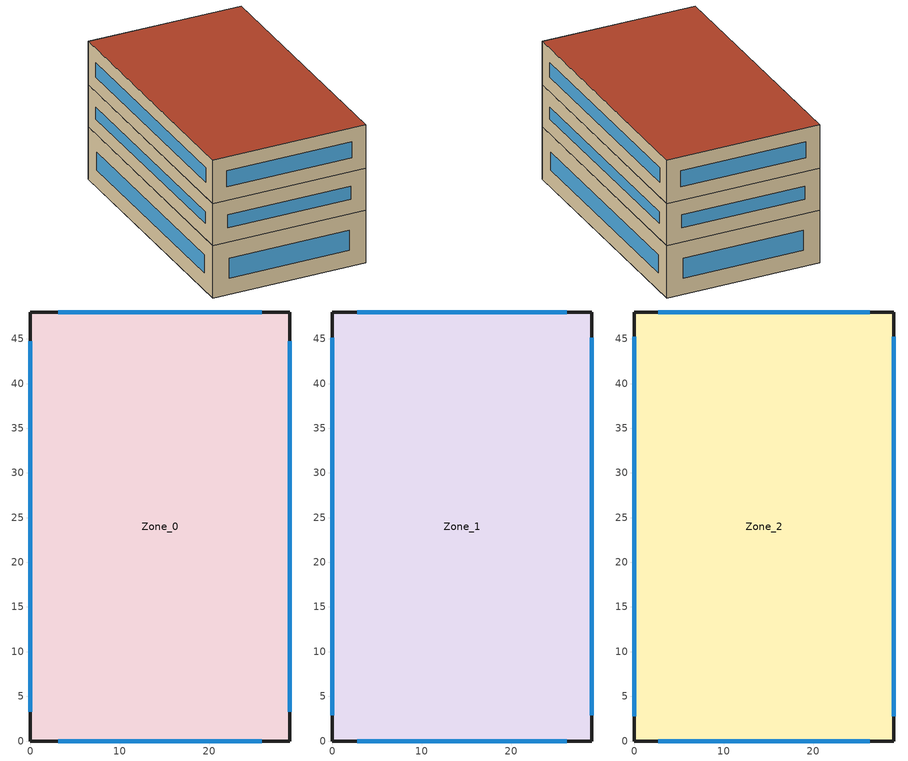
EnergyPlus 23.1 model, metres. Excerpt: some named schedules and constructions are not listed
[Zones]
Zone_0
 floor ground (Zone_0:f4UnderGroundSlabCF): 0,0 0,48 29,48 29,0 z-0.1
 wall outside (90.1-2019 Nonresidential CZ 0 Exterior Wall (Mass)): 0,0 29,0 29,48 0,48 0,0 z-0.1:10
 window (90.1-2019 Nonresidential CZ 0 Glazing (Operable)): 3.12,0 25.88,0 / 25.88,48 3.12,48 z3.02:6.88; 29,3.29 29,44.71 / 0,44.71 0,3.29 z3.19:6.71
Zone_1
 floor to Zone_0 (Interior Slab (Mass)_FLIPPED): 0,0 0,48 29,48 29,0 z10
 wall outside (90.1-2019 Nonresidential CZ 0 Exterior Wall (Mass)): 0,48 0,0 29,0 29,48 0,48 z10:18.1
 window (90.1-2019 Nonresidential CZ 0 Glazing (Operable)): 0,45.1 0,2.9 / 29,2.9 29,45.1 z12.9:15.2; 26.2,48 2.8,48 / 2.8,0 26.2,0 z12.8:15.3
Zone_2
 floor to Zone_1 (Interior Slab (Mass)_FLIPPED): 0,0 0,48 29,48 29,0 z18.1
 wall outside (90.1-2019 Nonresidential CZ 0 Exterior Wall (Mass)): 0,48 0,0 29,0 29,48 0,48 z18.1:26.5
 window (90.1-2019 Nonresidential CZ 0 Glazing (Operable)): 0,45.22 0,2.78 / 29,2.78 29,45.22 z20.88:23.72; 26.34,48 2.66,48 / 2.66,0 26.34,0 z20.76:23.84
 roof outside (300mmInsulation 200mmConcrete): 0,0 29,0 29,48 0,48 z26.5
[Construction]
Interior Slab (Mass): Acoustic Tile_0.005_Interior Slab (Mass), Concrete_0.102_Interior Slab (Mass), Carpet_0.02_Interior Slab (Mass)
[EnergyManagementSystem:Sensor] Output:Variable Index Key=Environment
Name | Output:Variable
OutdoorTemp | Site Outdoor Air Drybulb Temperature
OutdoorRelHumid | Site Outdoor Air Relative Humidity
[ZoneHVAC:IdealLoadsAirSystem] Maximum Heating Supply Air Temperature {C}=35; Minimum Cooling Supply Air Temperature {C}=12; Maximum Heating Supply Air Humidity Ratio {kgWater/kgDryAir}=0.01; Minimum Cooling Supply Air Humidity Ratio {kgWater/kgDryAir}=0.008; Heating Limit=LimitFlowRateAndCapacity; MaximumHeatingAirFlowRate [m3/s]=Autosize; MaximumSensibleHeatingCapacity [W]=Autosize; Cooling Limit=LimitFlowRateAndCapacity; MaximumCoolingAirFlowRate [m3/s]=Autosize; MaximumTotalCoolingCapacity [W]=Autosize; Dehumidification Control Type=Humidistat; Humidification Control Type=Humidistat; Demand Controlled Ventilation Type=OccupancySchedule; Outdoor Air Economizer Type=NoEconomizer; Heat Recovery Type=None; SensibleHeatRecoveryEffectiveness=0.7; LatentHeatRecoveryEffectiveness=0.65
Name | HeatingAvailabilitySchedule | CoolingAvailabilitySchedule | Design Specification Outdoor Air Object
Zone_0 Ideal Loads Air | HeatAvail_Zone_0 | CoolAvail_Zone_0 | Zone_0MinFreshAir
Zone_1 Ideal Loads Air | HeatAvail_Zone_1 | CoolAvail_Zone_1 | Zone_1MinFreshAir
Zone_2 Ideal Loads Air | HeatAvail_Zone_2 | CoolAvail_Zone_2 | Zone_2MinFreshAir
[Schedule:Constant]
AllOn: Value=1
Zone_0Heating_SP_Sch; Zone_1Heating_SP_Sch; Zone_2Heating_SP_Sch: HeatingSetpoint=20
Zone_0Cooling_SP_Sch; Zone_1Cooling_SP_Sch; Zone_2Cooling_SP_Sch: CoolingSetpoint=26
[Schedule:Day:Hourly]
dd225240-7201-41ae-aede-a254e236224e: Fraction, 0, 0, 0, 0, 0, 0, 0, 0.2, 0.6, 1, 1, 0.2, 0.2, 1, 1, 0.6, 0.2, 0, 0, 0, 0, 0, 0, 0
7262cffa-4cd4-4b01-9293-8a368bad4dff: Fraction, 0, 0, 0, 0, 0, 0, 0, 1, 1, 1, 1, 1, 1, 1, 1, 1, 1, 0, 0, 0, 0, 0, 0, 0
957cdbb6-05c2-4a6f-a631-1409b1cb0877: Fraction, 0.1, 0.1, 0.1, 0.1, 0.1, 0.1, 0.1, 0.2, 0.6, 1, 1, 0.2, 0.2, 1, 1, 0.6, 0.4, 0.1, 0.1, 0.1, 0.1, 0.1, 0.1, 0.1
55daa34a-6f4c-4760-8c83-b88b3b4fb475: Fraction, 1, 1, 1, 1, 1, 1, 1, 1, 0, 0, 0, 0, 0, 1, 0, 0, 0, 0, 0, 0, 0, 0, 0, 0
18a78b56-a3fd-4649-babc-6423cdb9454d: Fraction, 1, 1, 1, 1, 1, 1, 1, 1, 0, 0, 0, 0, 0, 0, 0, 0, 0, 0, 0, 0, 0, 0, 0, 0
30803255-c6ce-47a2-b265-9c10203016f4: Fraction, 1, 1, 1, 1, 1, 1, 1, 1, 0, 0, 0, 1, 1, 1, 1, 1, 0, 0, 0, 0, 0, 0, 0, 1
19fa2af5-70db-43a1-88a1-de8da21d358c: Fraction, 1, 1, 1, 1, 1, 1, 1, 1, 0, 0, 0, 0, 0, 0, 0, 0, 0, 0, 0, 0, 0, 0, 0, 1
4201d02a-f4ed-44ac-b7dc-a2393631891e: Fraction, 1, 1, 1, 1, 1, 1, 1, 1, 0, 0, 0, 0, 1, 1, 1, 0, 0, 0, 0, 0, 0, 0, 0, 0
bd295aee-5278-4ea0-b2ff-0247f744617a: Fraction, 1, 1, 1, 1, 1, 1, 1, 1, 0, 0, 0, 0, 0, 0, 0, 0, 0, 0, 0, 0, 0, 0, 1, 1
381a85d2-ddc6-447a-878e-9947de5ba069: Fraction, 1, 1, 1, 1, 1, 1, 1, 0, 0, 0, 0, 0, 1, 1, 1, 1, 0, 0, 0, 0, 0, 0, 0, 1
8db32401-f2e4-4430-b6dd-3c5c02062129: Fraction, 1, 1, 1, 1, 1, 1, 1, 1, 0, 0, 0, 0, 1, 1, 1, 1, 1, 0, 0, 0, 0, 0, 0, 0
04679c30-3923-4d77-99ed-e20aba724bf0: Fraction, 1, 1, 1, 1, 1, 1, 1, 1, 0, 0, 0, 0, 1, 1, 1, 1, 1, 0, 0, 0, 0, 0, 0, 1
c2a60e4b-8a74-4133-b29f-0f57d01c8f9c: Fraction, 1, 1, 1, 1, 1, 0, 0, 0, 0, 0, 1, 1, 1, 1, 0, 0, 0, 0, 0, 0, 0, 0, 1, 1
93d3344b-e673-4589-a1ae-e875657b2758: Fraction, 1, 1, 1, 1, 1, 0, 0, 0, 0, 0, 0, 0, 0, 0, 0, 1, 1, 1, 1, 1, 1, 1, 1, 1
193c9a3f-c6d8-4531-ad4e-31cc1a7eb450: Fraction, 1, 1, 1, 1, 1, 1, 1, 0, 0, 0, 0, 0, 0, 0, 0, 0, 0, 0, 0, 0, 0, 0, 1, 1
024f8149-7374-4413-bdc4-a3ff3625b441: Fraction, 1, 1, 1, 1, 1, 1, 1, 0, 0, 0, 0, 0, 0, 0, 0, 0, 0, 0, 0, 0, 0, 0, 0, 1
199d15f6-9ae9-41fc-bd3c-99ca6b84e455: Fraction, 1, 1, 1, 1, 1, 1, 1, 1, 1, 1, 1, 0, 0, 0, 0, 0, 0, 0, 0, 0, 1, 1, 1, 1
c82c99ec-d464-46a3-b95c-cfba579e56cb: Fraction, 1, 1, 1, 1, 1, 1, 0, 0, 0, 0, 0, 0, 0, 0, 0, 0, 0, 0, 0, 0, 0, 1, 1, 1
9835dfc0-c869-4274-8517-780b773ebfe2: Fraction, 1, 1, 1, 1, 0, 0, 0, 0, 0, 0, 0, 0, 0, 0, 0, 0, 0, 0, 0, 0, 0, 1, 1, 1
b31175e5-c8ef-47f6-9500-f1c4f524eccf: Fraction, 1, 1, 1, 1, 1, 1, 1, 1, 1, 1, 1, 1, 1, 1, 0, 0, 0, 0, 0, 0, 1, 1, 1, 1
014dbd1e-d508-4923-b370-334218c1097d: Fraction, 1, 1, 1, 1, 1, 1, 0, 0, 0, 0, 0, 0, 0, 0, 0, 0, 0, 0, 0, 0, 0, 0, 1, 1
46362f7b-d1fa-4bb4-a0ef-3065daeedee8: Fraction, 0, 1, 1, 1, 1, 1, 1, 1, 0, 0, 0, 0, 0, 1, 0, 0, 0, 0, 1, 1, 1, 1, 1, 1
a3c54be0-8195-4b6e-b1a2-b27a2c3e1d0e: Fraction, 1, 1, 1, 1, 1, 1, 0, 0, 0, 0, 0, 0, 1, 1, 0, 0, 1, 1, 1, 1, 1, 1, 1, 1
8d686adc-1727-49cb-8f48-0ebdcb160cce: Fraction, 1, 1, 1, 1, 1, 1, 1, 1, 0, 0, 0, 0, 0, 0, 0, 0, 0, 0, 0, 0, 0, 1, 1, 1
68d525ab-92b7-40f9-8cf6-13a3006baf69: Fraction, 1, 1, 1, 0, 0, 0, 0, 0, 0, 0, 0, 0, 0, 0, 0, 0, 0, 0, 0, 0, 0, 0, 0, 0
8b3ceb36-adf9-4163-8a28-d6c1c7697f6c: Fraction, 1, 1, 1, 1, 1, 1, 1, 1, 0, 0, 0, 0, 1, 1, 1, 1, 0, 0, 0, 0, 0, 0, 0, 0
a645d484-171b-4c43-8b5d-89218a88758d: Fraction, 0, 0, 0, 0, 0, 0, 0, 0, 1, 1, 1, 1, 1, 1, 1, 1, 0, 0, 0, 0, 0, 0, 0, 0
cc44e47f-27f2-4f6a-b74a-35dd01c94a91: Fraction, 0, 0, 0, 1, 1, 1, 1, 1, 0, 0, 0, 0, 0, 0, 0, 0, 0, 0, 0, 0, 0, 0, 0, 0
8ff258d4-e383-4492-8130-8fd0a600ba35: Fraction, 0, 0, 0, 1, 1, 1, 1, 1, 0, 0, 0, 0, 0, 1, 1, 1, 0, 0, 0, 0, 0, 0, 0, 0
1a82fd83-b3a9-43b3-adc4-8add468dacd8: Fraction, 0, 1, 1, 1, 1, 1, 1, 1, 0, 0, 0, 0, 0, 1, 1, 0, 0, 0, 0, 0, 0, 0, 0, 0
d3d6c1d1-c690-423d-8564-fec29f2b0ab5: Fraction, 0, 0, 0, 0, 1, 1, 1, 1, 0, 0, 0, 0, 0, 0, 0, 0, 0, 0, 0, 0, 0, 0, 0, 0
1f33a028-5e0b-4dcb-8f0a-ecc47d2a6699: Fraction, 1, 1, 1, 1, 1, 1, 1, 1, 1, 0, 1, 1, 1, 1, 1, 1, 1, 0, 0, 1, 1, 1, 1, 1
ba31db08-55e0-4bfe-a445-8024a469ec5e: Fraction, 1, 1, 1, 1, 1, 1, 1, 1, 0, 0, 0, 1, 1, 1, 1, 1, 0, 1, 1, 1, 1, 1, 1, 1
b7fb3a47-4de3-4f17-938b-d631feb98b34: Fraction, 0, 1, 1, 1, 1, 1, 1, 1, 0, 0, 0, 0, 1, 1, 1, 0, 0, 0, 0, 0, 0, 0, 0, 0
acb9b0cf-8262-4035-b598-88f6aa32946e: Fraction, 0, 0, 0, 0, 0, 0, 0, 0, 0, 0, 0, 0, 1, 0, 0, 0, 0, 0, 0, 0, 0, 0, 0, 0
560c2e6e-d885-4a25-aded-c0a642d901d0: Fraction, 0, 1, 1, 1, 1, 1, 1, 1, 0, 0, 0, 0, 0, 0, 0, 0, 0, 0, 0, 0, 0, 0, 0, 0
45bfab8d-3e96-447c-a9b7-a351c0c3774f: Fraction, 0, 1, 0, 0, 1, 0, 0, 0, 0, 0, 0, 1, 1, 1, 1, 1, 1, 0, 0, 0, 0, 0, 0, 0
7b424bd2-76f0-4753-9baf-268807ee70c9: Fraction, 0, 0, 0, 0, 0, 0, 0, 0, 0, 0, 0, 0, 1, 0, 1, 0, 0, 0, 0, 0, 0, 0, 0, 0
6b88f6b6-c6d5-4144-a34d-57f247b56e2a: Fraction, 0, 0, 0, 0, 0, 0, 0, 0, 0, 0, 0, 1, 0, 0, 1, 1, 0, 0, 0, 0, 0, 0, 0, 1
3bbe53d0-1663-4d51-a208-e9ffc6e31c56: Fraction, 0, 0, 0, 1, 1, 1, 1, 1, 0, 0, 0, 1, 1, 1, 1, 0, 0, 0, 0, 0, 0, 1, 1, 0
fddc6eb1-5345-4ee5-9944-2aad649d3961: Fraction, 0, 1, 1, 1, 1, 1, 1, 1, 0, 0, 0, 1, 1, 1, 1, 1, 0, 0, 1, 0, 0, 1, 1, 1
3306e0de-a7e2-408d-bf55-edeb7ec12bd1: Fraction, 1, 1, 1, 1, 1, 1, 1, 1, 0, 0, 0, 1, 1, 1, 1, 0, 0, 0, 0, 1, 0, 0, 1, 1
860eea3b-6f11-4315-93b7-65501aab3da3: Fraction, 1, 1, 1, 1, 1, 1, 1, 1, 1, 1, 0, 0, 0, 0, 0, 0, 0, 0, 0, 1, 1, 1, 1, 1
39d5d451-0c6d-468e-94b9-afee4682ef38: Fraction, 1, 1, 1, 1, 1, 1, 1, 1, 0, 0, 0, 1, 1, 1, 1, 1, 1, 0, 1, 1, 1, 1, 1, 1
eff0b766-6bde-4ff7-b9c5-7d75c5162569: Fraction, 1, 1, 0, 0, 1, 1, 0, 0, 0, 0, 0, 1, 0, 0, 1, 1, 0, 0, 0, 0, 0, 0, 0, 0
02f69762-3874-4784-8334-a65b1b41b738: Fraction, 0, 1, 1, 0, 1, 1, 0, 0, 0, 0, 0, 1, 1, 1, 1, 1, 1, 0, 0, 0, 0, 0, 0, 0
15668893-01f3-4a5f-8be2-b003343a27b9: Fraction, 0, 0, 0, 0, 1, 1, 1, 1, 0, 0, 0, 1, 1, 1, 1, 1, 0, 0, 0, 0, 0, 0, 0, 0
2d3feb0a-80b9-4526-b115-8d0ff0b98382: Fraction, 1, 1, 1, 1, 1, 1, 1, 1, 0, 0, 0, 1, 1, 1, 1, 1, 0, 0, 0, 0, 0, 0, 0, 0
30c19abd-889f-4232-ac3a-643536808f28: Fraction, 0, 0, 1, 1, 1, 1, 1, 0, 0, 0, 0, 1, 1, 1, 1, 1, 1, 0, 0, 0, 0, 0, 0, 0
7d275f5d-76d8-4c0a-95ca-786fbc198c33: Fraction, 0, 0, 0, 0, 0, 0, 0, 0, 0, 0, 0, 0, 0, 1, 0, 0, 0, 0, 0, 0, 0, 0, 0, 0
0bd30a56-de66-4229-9ddc-1739375d5008: Fraction, 0, 0, 0, 0, 0, 0, 0, 0, 0, 0, 0, 1, 1, 1, 0, 0, 0, 0, 0, 0, 0, 0, 0, 0
178dfa19-518f-408e-804e-75ecb11fed2d: Fraction, 0, 0, 0, 0, 0, 0, 0, 0, 0, 0, 0, 0, 1, 1, 1, 1, 0, 0, 0, 0, 0, 0, 0, 0
988786af-17e9-46a2-8a7c-417a50797566: Fraction, 0, 0, 0, 1, 1, 1, 1, 1, 0, 0, 0, 1, 1, 1, 1, 1, 0, 0, 0, 0, 0, 0, 0, 0
c9f84dcb-e9ee-4335-9910-da8451e91d50: Fraction, 1, 1, 1, 0, 1, 1, 1, 1, 0, 0, 0, 1, 1, 1, 1, 1, 1, 0, 0, 0, 0, 0, 0, 1
6a62d2f0-f1eb-4aad-945a-1d93c9a2094d: Fraction, 1, 1, 1, 1, 1, 1, 1, 1, 0, 0, 0, 1, 1, 1, 1, 1, 1, 0, 0, 0, 0, 0, 0, 1
72050d75-3f3d-4075-ac9b-ddc192d10d29: Fraction, 1, 1, 1, 1, 0, 0, 0, 1, 0, 0, 1, 1, 1, 1, 1, 1, 1, 0, 0, 0, 0, 0, 0, 0
f47adbf6-ed0f-45d6-bde9-0d0d226cc6cc: Fraction, 1, 1, 1, 1, 0, 0, 0, 0, 0, 0, 0, 1, 1, 1, 1, 1, 1, 0, 0, 0, 0, 0, 0, 0
989520c3-cd54-41d8-9a87-c7746d744a1e: Fraction, 0, 0, 0, 0, 0, 0, 0, 0, 0, 0, 0, 1, 1, 1, 1, 1, 0, 0, 0, 0, 0, 1, 1, 1
333c939c-4fe2-46f5-85a9-b5ca26e74ca0: Fraction, 1, 1, 1, 1, 1, 1, 1, 1, 1, 1, 0, 0, 0, 0, 1, 1, 0, 0, 0, 1, 1, 0, 1, 0
5b063578-adde-45ef-957c-18f0da3a086c: Fraction, 0, 1, 1, 1, 1, 1, 1, 1, 1, 1, 1, 1, 0, 1, 0, 1, 1, 1, 1, 1, 1, 1, 1, 1
937983c1-06a3-4ce9-b6b0-88f8e4e6db98: Fraction, 1, 1, 1, 1, 1, 1, 1, 1, 0, 0, 0, 1, 0, 1, 1, 0, 0, 0, 0, 1, 0, 1, 1, 1
eebe9233-3435-487f-aeac-0e91590b64ad: Fraction, 1, 1, 1, 1, 1, 1, 1, 1, 0, 0, 0, 1, 1, 1, 1, 1, 1, 1, 0, 0, 0, 0, 0, 0
c415dba0-8da8-4fc9-b601-b3933679e6d0: Fraction, 1, 0, 1, 1, 1, 0, 1, 1, 0, 0, 0, 1, 1, 1, 1, 1, 1, 0, 0, 0, 0, 0, 0, 0
c614cde1-4a0c-408a-86d0-ac43bda39422: Fraction, 0, 0, 0, 0, 0, 1, 1, 0, 0, 0, 0, 0, 1, 1, 1, 1, 0, 0, 0, 0, 1, 1, 1, 0
314755d1-e0ef-4bb8-b52e-ba8f0786a55c: Fraction, 0, 1, 0, 1, 1, 1, 1, 1, 0, 0, 0, 1, 1, 1, 1, 1, 1, 0, 0, 0, 0, 0, 0, 0
d63ea29c-9f6d-475f-8ff1-51781fda968c: Fraction, 0, 1, 1, 1, 1, 1, 0, 1, 0, 0, 0, 1, 1, 1, 1, 1, 1, 1, 0, 0, 0, 0, 0, 0
cec08f0d-9e99-480b-b1b1-dc2fc2de8e9a: Fraction, 0, 0, 0, 1, 1, 1, 1, 1, 0, 0, 0, 1, 1, 1, 1, 1, 1, 1, 0, 0, 0, 0, 0, 0
749941e5-dc2b-4a79-b397-1a79da26e7ff: Fraction, 0, 0, 0, 0, 1, 1, 1, 1, 0, 0, 0, 1, 1, 1, 1, 1, 1, 1, 0, 0, 0, 0, 0, 0
b8b758d6-459f-4216-9c86-c652b43502b6: Fraction, 0, 0, 1, 1, 1, 1, 1, 1, 0, 0, 0, 1, 1, 1, 1, 1, 0, 1, 1, 1, 0, 1, 1, 1
2be0ec1d-271a-4717-aa27-4d2514cdfc29: Fraction, 0, 0, 0, 0, 1, 1, 1, 1, 0, 0, 1, 1, 1, 1, 1, 1, 1, 0, 0, 0, 0, 0, 0, 0
ed053388-740d-46a0-ab7e-81ba3a1ca65c: Fraction, 0, 0, 0, 0, 0, 1, 0, 0, 0, 1, 1, 1, 1, 1, 1, 1, 1, 1, 0, 0, 0, 0, 0, 0
75754d90-444a-4f77-89f3-189fc9f15f89: Fraction, 0, 0, 0, 1, 1, 1, 1, 0, 0, 0, 0, 1, 1, 1, 1, 1, 1, 1, 0, 0, 0, 0, 0, 0
5bd0d501-d7ce-4fc7-b590-1e7bf4c516fd: Fraction, 1, 1, 1, 0, 1, 0, 1, 1, 0, 0, 0, 0, 1, 1, 1, 1, 1, 0, 0, 0, 0, 0, 0, 0
3a081d81-ab08-4430-adf8-d0ed13270fcb: Fraction, 0, 0, 1, 1, 1, 1, 1, 1, 0, 1, 1, 1, 1, 1, 0, 1, 0, 0, 0, 1, 0, 0, 1, 1
19d48273-7743-4bda-b848-e39768e7ea45: Fraction, 1, 1, 1, 1, 1, 1, 0, 1, 0, 1, 1, 1, 1, 1, 1, 1, 1, 1, 0, 0, 0, 0, 0, 0
e9abb1a2-7abd-408b-a3ce-59feef8f6915: Fraction, 0, 1, 1, 1, 1, 1, 0, 1, 0, 0, 0, 1, 1, 1, 0, 0, 0, 0, 0, 0, 0, 0, 0, 1
662eaf95-310c-4805-bc15-1989e3cd37a5: Fraction, 1, 1, 1, 1, 1, 1, 1, 1, 0, 1, 1, 1, 1, 1, 1, 0, 1, 0, 0, 1, 1, 1, 1, 1
76a9d4b2-54ff-4e07-a0db-97365edcfd82: Fraction, 1, 1, 1, 1, 1, 1, 1, 0, 0, 0, 0, 0, 1, 1, 1, 1, 0, 0, 0, 0, 0, 0, 1, 0
2c206ee6-e797-4fd8-b74b-f925fde9355d: Fraction, 0, 0, 1, 1, 1, 1, 1, 1, 0, 1, 1, 1, 1, 1, 1, 1, 1, 1, 1, 0, 0, 0, 0, 0
224e3159-ca37-4de3-99af-d347a8cecbd7: Fraction, 1, 1, 1, 1, 1, 1, 1, 1, 0, 0, 1, 1, 1, 0, 0, 0, 0, 0, 0, 1, 0, 1, 1, 1
37992440-0c25-427f-83cd-ecb36fbbf570: Fraction, 1, 1, 1, 1, 1, 1, 1, 1, 0, 0, 0, 1, 1, 1, 1, 1, 0, 0, 0, 0, 0, 1, 1, 1
47f2bfc5-9cc7-432f-add0-e55a6a4db04a: Fraction, 1, 1, 1, 1, 1, 1, 1, 1, 0, 1, 1, 0, 1, 1, 1, 0, 0, 0, 0, 1, 1, 1, 1, 1
2118fc81-9c52-4448-9b65-6036701426b2: Fraction, 1, 1, 1, 1, 1, 1, 1, 1, 0, 0, 1, 1, 1, 1, 1, 1, 1, 1, 0, 0, 0, 0, 0, 0
67a12a28-c97a-41e6-aee6-768a2a91f87d: Fraction, 0, 1, 1, 0, 1, 1, 1, 1, 0, 1, 1, 1, 1, 1, 1, 1, 0, 1, 1, 1, 1, 1, 1, 1
98123517-19ae-4465-a038-2362b7bba904: Fraction, 1, 1, 0, 1, 1, 1, 1, 1, 0, 0, 1, 1, 1, 0, 0, 0, 1, 1, 0, 1, 1, 1, 1, 1
50531bf5-13f3-4e0a-a7ce-1f81ef38d401: Fraction, 1, 1, 1, 1, 1, 1, 1, 1, 0, 0, 1, 1, 1, 1, 1, 0, 1, 1, 1, 1, 1, 1, 1, 1
1ef74b5c-b32b-4654-98ee-8299a74be9f4: Fraction, 1, 1, 1, 1, 1, 1, 1, 1, 1, 0, 1, 1, 1, 1, 1, 0, 1, 0, 0, 1, 1, 1, 1, 1
2e4d4898-5fc2-4716-8f90-f67070cad4aa: Fraction, 1, 1, 1, 1, 1, 1, 1, 1, 1, 1, 1, 1, 1, 1, 0, 0, 0, 0, 0, 0, 0, 1, 1, 1
459cbf00-4856-4345-99e7-485a0a9bbebf: Fraction, 1, 1, 1, 1, 0, 0, 0, 0, 0, 0, 1, 1, 1, 1, 1, 1, 1, 0, 0, 0, 0, 0, 0, 0
c7b24a3c-6759-41b1-b306-e9ad48846eed: Fraction, 0, 1, 1, 1, 1, 1, 1, 1, 0, 0, 0, 1, 1, 1, 1, 1, 1, 1, 0, 0, 0, 0, 0, 0
d4a275fb-d40f-488b-afae-78c8f98bb9d9: Fraction, 0, 1, 0, 0, 1, 0, 1, 0, 0, 0, 1, 1, 1, 1, 1, 1, 1, 0, 0, 0, 0, 0, 0, 0
6afc2a23-f19a-4b1f-a97e-a86d323cde4c: Fraction, 0, 1, 1, 1, 1, 1, 1, 1, 0, 1, 1, 1, 1, 1, 1, 1, 1, 1, 0, 0, 0, 0, 0, 0
e9c784ef-f02e-4204-898e-048fa0a32c77: Fraction, 0, 0, 0, 0, 1, 0, 0, 0, 0, 1, 1, 1, 1, 1, 1, 1, 1, 1, 1, 0, 0, 0, 0, 0
95154762-e26c-4f9f-9db6-7821834386c5: Fraction, 0, 0, 0, 0, 1, 1, 0, 1, 0, 0, 1, 1, 0, 1, 1, 1, 1, 1, 1, 1, 1, 1, 1, 1
b87b470b-8086-4d41-a22a-ef1a82891386: Fraction, 1, 1, 1, 1, 1, 1, 1, 1, 0, 0, 0, 1, 1, 1, 1, 1, 1, 0, 0, 0, 0, 0, 0, 0
2372d1c8-f04b-4deb-be08-f4c1ce2e109e: Fraction, 0, 1, 1, 1, 1, 1, 1, 1, 0, 0, 1, 1, 1, 0, 0, 0, 0, 0, 0, 0, 0, 0, 0, 1
2688ca9e-3b94-4c48-8439-3c036c219582: Fraction, 1, 1, 1, 1, 1, 1, 1, 1, 0, 0, 1, 1, 1, 1, 1, 1, 1, 0, 1, 0, 0, 0, 0, 0
6f0d9f10-73b9-423f-a39f-b90505a934f9: Fraction, 0, 0, 0, 0, 1, 1, 0, 0, 0, 0, 1, 1, 0, 0, 0, 1, 1, 0, 0, 1, 1, 1, 1, 1
7d2b419c-aa89-4d12-9f4f-2e46a16d0a2b: Fraction, 1, 1, 1, 1, 1, 1, 1, 1, 0, 0, 0, 1, 1, 1, 1, 0, 0, 1, 1, 1, 1, 1, 1, 1
fb556bfe-09cd-4059-8f48-39456e460403: Fraction, 1, 1, 1, 1, 1, 1, 1, 1, 0, 0, 0, 1, 1, 1, 1, 0, 1, 1, 0, 0, 0, 0, 0, 0
7b0585ea-5d17-4346-933c-2ed2ec8c66f9: Fraction, 0, 0, 0, 0, 1, 0, 0, 0, 0, 1, 0, 1, 1, 1, 0, 1, 1, 1, 1, 1, 1, 1, 1, 1
3d75402e-264e-478f-a314-61aa4fae13da: Fraction, 1, 1, 1, 1, 1, 1, 1, 1, 1, 0, 0, 1, 1, 1, 1, 1, 0, 0, 0, 0, 0, 0, 0, 0
8524a124-8d0e-4282-b567-5cee18ef37a5: Fraction, 1, 1, 1, 1, 1, 1, 1, 1, 0, 1, 1, 1, 1, 1, 1, 0, 0, 0, 0, 0, 0, 0, 0, 0
d2d363d1-74af-4c29-9d64-16a84019bd5d: Fraction, 1, 1, 1, 0, 1, 1, 0, 1, 0, 0, 0, 1, 1, 1, 0, 0, 0, 0, 0, 0, 0, 0, 0, 0
0593ac5a-6384-464c-8dff-482f4b9bb0ce: Fraction, 0, 0, 0, 0, 0, 0, 0, 0, 1, 1, 1, 1, 1, 1, 1, 1, 1, 1, 1, 0, 0, 0, 0, 0
8a98ba06-633d-4d52-9778-0c0fcb2f75c4: Fraction, 0, 0, 0, 0, 1, 0, 1, 1, 1, 1, 1, 1, 1, 1, 1, 1, 1, 1, 0, 0, 0, 0, 0, 0
d854e975-1002-4dd6-a4c0-c7d9c55c03e7: Fraction, 0, 0, 0, 0, 0, 1, 1, 1, 1, 1, 1, 1, 1, 1, 1, 1, 1, 1, 1, 0, 0, 0, 0, 0
fd1f46f1-27c2-4b5e-a758-3a6b7ce35d6b: Fraction, 0, 0, 0, 0, 1, 0, 1, 0, 0, 1, 1, 1, 1, 1, 1, 1, 1, 1, 1, 0, 0, 0, 0, 0
f2b8e793-07f0-4516-ac71-9e94e315b79c: Fraction, 0, 0, 0, 0, 1, 1, 1, 1, 0, 1, 1, 1, 1, 1, 1, 1, 1, 1, 1, 0, 0, 0, 0, 0
1092373d-b7b2-47be-bd41-4bb1c3a529b8: Fraction, 0, 0, 0, 0, 0, 0, 0, 0, 1, 1, 1, 1, 1, 1, 0, 0, 0, 0, 0, 1, 0, 0, 0, 0
ad4a793a-5ea1-4a69-abfa-29e317371dc1: Fraction, 0, 1, 0, 0, 1, 0, 1, 1, 0, 1, 1, 1, 1, 0, 1, 0, 0, 0, 0, 0, 0, 0, 0, 1
5fa071a3-3b02-426f-a9d0-e58aca255490: Fraction, 1, 0, 1, 1, 1, 1, 1, 0, 0, 1, 1, 1, 0, 0, 1, 1, 1, 0, 0, 0, 0, 0, 0, 0
b6d27011-42bf-4a13-ab1e-fc4583af2da1: Fraction, 1, 1, 0, 1, 1, 1, 1, 1, 0, 1, 1, 1, 1, 1, 1, 0, 0, 0, 0, 0, 0, 0, 0, 0
44f78ae2-27fa-40b2-8f27-61caa5757d4a: Fraction, 0, 1, 1, 1, 1, 1, 1, 1, 0, 1, 1, 1, 0, 1, 1, 1, 0, 1, 0, 1, 1, 0, 1, 0
51786a30-62eb-4364-bae5-2649a94e001b: Fraction, 1, 1, 1, 1, 1, 1, 1, 1, 0, 0, 0, 0, 1, 0, 0, 0, 0, 0, 0, 0, 0, 0, 1, 0
f92a29bd-ef17-456c-ba91-766eee4d2b2e: Fraction, 1, 1, 0, 1, 1, 1, 1, 1, 0, 1, 1, 1, 1, 1, 1, 1, 1, 1, 0, 0, 0, 0, 0, 0
27179f3e-af04-4f63-988f-ad983ec30db3: Fraction, 0, 0, 0, 0, 0, 0, 0, 0, 0, 1, 1, 0, 0, 1, 1, 0, 0, 0, 0, 0, 0, 1, 1, 1
fda3841d-aab0-485e-9ef2-bc64c087b94d: Fraction, 1, 1, 1, 1, 1, 1, 0, 0, 0, 0, 1, 1, 1, 1, 1, 1, 1, 1, 0, 0, 0, 0, 0, 0
fbf3c274-f25e-4f23-9799-f90ea000f5b5: Fraction, 0, 0, 0, 0, 0, 0, 0, 0, 0, 0, 1, 1, 1, 1, 1, 1, 1, 1, 0, 0, 0, 0, 0, 0
1e845c89-1792-48dd-9907-b20d83d58efe: Fraction, 0, 0, 0, 1, 1, 1, 0, 0, 0, 0, 0, 0, 1, 1, 0, 0, 1, 1, 0, 0, 0, 1, 1, 1
0c0f4821-d00b-415c-8888-a3ff1eaeb296: Fraction, 1, 1, 1, 1, 1, 1, 1, 1, 0, 1, 1, 1, 0, 0, 0, 0, 0, 0, 0, 0, 0, 0, 0, 1
a6f5593d-3355-443b-a58d-f6c25e1b20aa: Fraction, 1, 1, 1, 1, 1, 1, 1, 1, 1, 0, 0, 0, 1, 1, 1, 1, 0, 0, 0, 0, 0, 0, 1, 1
f8436d23-d8f6-43b9-9f35-4807d0db5db6: Fraction, 1, 1, 1, 1, 1, 1, 1, 1, 0, 0, 1, 1, 1, 1, 1, 1, 1, 0, 0, 0, 0, 0, 0, 0
00e20959-b5c5-41a8-953c-32a360eae610: Fraction, 1, 1, 1, 1, 1, 1, 1, 1, 0, 0, 1, 1, 1, 1, 0, 0, 1, 1, 1, 1, 1, 1, 1, 1
f165a07e-6b78-4bfa-b99e-44ade2b1450d: Fraction, 1, 1, 1, 1, 1, 1, 1, 1, 0, 0, 1, 1, 1, 1, 0, 0, 0, 1, 1, 1, 1, 1, 1, 1
9f3735ec-b179-4ad3-abfb-7cf6fe438300: Fraction, 0, 0, 0, 0, 1, 1, 1, 1, 0, 0, 0, 0, 0, 0, 0, 0, 0, 0, 0, 0, 0, 0, 1, 1
da9f5669-0fc6-4d01-a3a1-39e4399bd9e9: Fraction, 1, 1, 1, 1, 1, 1, 1, 1, 1, 1, 1, 1, 1, 1, 1, 1, 1, 1, 1, 0, 0, 0, 0, 0
99e8a1da-ec16-4a3f-b46d-c0173d5ff165: Fraction, 0, 0, 0, 0, 0, 0, 0, 0, 0, 0, 1, 1, 1, 1, 1, 0, 0, 0, 0, 0, 0, 1, 1, 1
522c0148-a3e2-49ea-a897-0b38192fbd47: Fraction, 1, 1, 1, 1, 1, 1, 1, 1, 1, 0, 0, 0, 1, 1, 1, 1, 1, 0, 0, 0, 0, 0, 0, 0
137e6c82-5536-4525-b2b6-1315cf0c3365: Fraction, 0, 1, 0, 0, 0, 1, 1, 1, 0, 0, 1, 1, 1, 0, 0, 0, 0, 0, 0, 0, 0, 0, 0, 0
ce94eced-a4ac-4b27-ba9d-e9720e8e60f4: Fraction, 1, 1, 1, 1, 1, 1, 1, 1, 1, 0, 0, 0, 0, 0, 0, 0, 1, 1, 0, 0, 0, 0, 0, 0
51ac402c-f40d-4c1f-a5a2-6545e2a0b173: Fraction, 0, 0, 0, 1, 1, 0, 0, 0, 0, 1, 1, 1, 0, 0, 0, 0, 0, 0, 0, 0, 0, 0, 0, 0
0e7f3590-6394-4d2a-833a-5142654e600c: Fraction, 0, 0, 0, 0, 0, 0, 0, 0, 0, 1, 1, 1, 0, 0, 0, 0, 0, 0, 0, 0, 1, 1, 1, 1
3c90794c-6d47-46af-8c5b-32affdacef50: Fraction, 1, 1, 1, 1, 1, 1, 1, 1, 0, 0, 1, 1, 1, 1, 1, 1, 1, 1, 1, 0, 0, 0, 0, 0
f8ceac06-a5b5-469a-89bd-56a073a61d68: Fraction, 0, 1, 1, 1, 1, 1, 0, 0, 0, 1, 1, 1, 1, 1, 1, 1, 1, 0, 0, 0, 0, 0, 0, 0
ffe64131-7c4e-4553-9309-b91239116a38: Fraction, 0, 1, 1, 1, 1, 1, 1, 1, 1, 0, 0, 1, 1, 1, 1, 1, 0, 0, 0, 0, 0, 0, 0, 0
a55f2adc-8978-442c-9cf0-78289b01c193: Fraction, 0, 0, 0, 0, 0, 0, 0, 0, 0, 0, 0, 0, 1, 1, 1, 1, 0, 0, 0, 0, 0, 0, 0, 1
1f976b97-c252-49f4-ab29-8ebaa7d143b5: Fraction, 0, 0, 0, 0, 0, 0, 0, 0, 0, 0, 0, 0, 1, 1, 1, 1, 1, 1, 0, 0, 0, 0, 0, 0
b40a9e81-37df-473e-8e38-ad927124a25e: Fraction, 0, 0, 1, 1, 1, 1, 1, 1, 0, 0, 0, 0, 0, 0, 0, 0, 0, 0, 0, 0, 0, 0, 0, 0
81c2df74-df4f-42fc-b707-daa70ff61d87: Fraction, 0, 0, 0, 0, 0, 0, 0, 0, 0, 0, 0, 0, 0, 0, 0, 0, 0, 0, 0, 0, 0, 0, 1, 1
05da819a-e0d2-4003-aa54-af3aade844b3: Fraction, 0, 0, 0, 1, 1, 1, 1, 1, 1, 0, 0, 0, 0, 0, 0, 0, 1, 0, 0, 0, 0, 0, 0, 0
9e1ac402-b442-4206-958c-f125ff6306d0: Fraction, 0, 0, 0, 1, 1, 1, 1, 1, 0, 0, 1, 1, 1, 1, 1, 1, 1, 0, 0, 0, 0, 0, 0, 0
1d260f60-1060-4c9a-8cc8-a6cadc9ca7a5: Fraction, 0, 1, 1, 1, 1, 1, 1, 0, 0, 0, 1, 1, 1, 1, 1, 1, 1, 1, 0, 0, 0, 0, 0, 0
e9f07395-c9b3-4a41-b323-4a47c994c91b: Fraction, 0, 0, 0, 0, 0, 0, 0, 0, 0, 1, 1, 1, 1, 1, 1, 1, 0, 0, 0, 0, 0, 0, 0, 0
8ee37299-8cf7-4a2e-bda3-a3f1eb4b56e1: Fraction, 0, 1, 1, 1, 1, 1, 1, 1, 1, 1, 1, 0, 1, 1, 1, 1, 1, 1, 0, 0, 0, 0, 0, 0
2c7130bb-578b-4408-a6f2-0b8a00295423: Fraction, 0, 1, 0, 1, 0, 0, 0, 1, 0, 0, 1, 1, 1, 1, 1, 1, 1, 1, 1, 0, 1, 1, 0, 0
304b130d-de99-4a7d-bef2-2c716d8eea1d: Fraction, 0, 0, 0, 0, 0, 0, 0, 0, 0, 0, 1, 1, 1, 1, 1, 1, 1, 1, 1, 1, 0, 0, 0, 0
f1907a3e-48ef-4c63-9a15-5a32c2659a19: Fraction, 0, 0, 0, 0, 0, 0, 0, 0, 1, 1, 1, 1, 1, 1, 1, 1, 1, 0, 0, 0, 0, 0, 0, 0
10897734-4909-4f90-a3fd-93e178da0fb8: Fraction, 0, 0, 0, 0, 0, 0, 0, 0, 0, 0, 1, 0, 0, 1, 1, 1, 1, 1, 1, 0, 0, 0, 0, 0
5e7dcc40-f645-4879-9b1a-09af1f5b7d41: Fraction, 0, 0, 0, 1, 1, 0, 0, 0, 0, 1, 1, 1, 1, 0, 0, 0, 0, 0, 0, 0, 0, 0, 1, 0
780c4cba-e2f1-41ad-9f32-bdca117459c4: Fraction, 0, 1, 1, 1, 1, 0, 1, 1, 0, 0, 0, 0, 1, 1, 1, 1, 1, 1, 1, 0, 0, 0, 0, 0
cf786e9b-88e5-44cf-a16b-8f405449593f: Fraction, 0, 1, 0, 0, 1, 0, 1, 0, 0, 1, 1, 1, 1, 1, 1, 1, 1, 1, 1, 1, 0, 0, 0, 0
d46ba2ad-ed19-4e4a-ba2f-565651ab4bfd: Fraction, 0, 0, 0, 0, 0, 0, 0, 0, 0, 1, 1, 1, 1, 1, 1, 1, 1, 1, 1, 1, 1, 0, 0, 0
737cb52d-aa33-48cc-a9f2-a5c8f00ad4c2: Fraction, 0, 0, 0, 0, 0, 0, 0, 0, 1, 1, 1, 1, 1, 1, 1, 1, 1, 1, 1, 1, 1, 0, 0, 0
17b94557-c68b-495b-b876-dd194db08dbb: Fraction, 0, 0, 0, 0, 0, 0, 0, 1, 0, 1, 0, 0, 1, 1, 1, 0, 0, 1, 0, 0, 0, 0, 0, 0
79c2b96c-535e-4108-bdb4-68b5fd30eae0: Fraction, 0, 0, 0, 1, 1, 1, 1, 0, 0, 0, 0, 1, 1, 1, 1, 1, 1, 0, 0, 0, 0, 0, 0, 0
e3898b9d-53dc-4957-b9a4-75860f25956a: Fraction, 0, 1, 0, 0, 0, 0, 0, 0, 0, 1, 1, 1, 1, 1, 1, 1, 1, 1, 1, 0, 1, 0, 0, 0
557511c9-28a4-4326-ad94-82d02dc33f55: Fraction, 0, 0, 0, 0, 0, 0, 0, 0, 0, 0, 0, 1, 1, 1, 1, 1, 1, 0, 1, 1, 1, 1, 1, 0
f60dd718-d07f-43d1-a112-0a7241c38e3f: Fraction, 0, 1, 1, 0, 1, 0, 0, 1, 0, 0, 0, 1, 1, 1, 0, 0, 1, 0, 0, 1, 1, 1, 1, 0
da10c089-61dc-4760-9a87-be81c3f0ac77: Fraction, 1, 1, 1, 1, 1, 1, 1, 1, 0, 0, 0, 1, 1, 1, 1, 1, 1, 1, 0, 0, 0, 0, 1, 1
27461dd8-84da-465f-8c39-b6c33b7a7f09: Fraction, 0, 1, 0, 0, 1, 1, 1, 1, 0, 0, 1, 1, 1, 0, 0, 0, 0, 1, 0, 1, 1, 0, 1, 1
2f7c32ae-358e-475a-91e9-460c614a8f8e: Fraction, 1, 1, 1, 1, 0, 0, 0, 0, 0, 0, 0, 1, 1, 0, 1, 1, 1, 1, 1, 0, 0, 0, 0, 0
47872ed9-2c61-4168-96c3-41ce2208d7c0: Fraction, 0, 0, 0, 0, 1, 1, 1, 1, 1, 0, 1, 1, 1, 0, 1, 1, 1, 0, 0, 0, 0, 0, 0, 0
faf38ff2-64d7-4470-9ce7-f06e24a72468: Fraction, 0, 1, 1, 1, 1, 1, 1, 1, 0, 0, 0, 1, 1, 1, 1, 1, 0, 0, 0, 0, 0, 0, 0, 0
b88e1692-8877-4e24-b2ee-af4cab9563ea: Fraction, 0, 0, 0, 0, 0, 0, 0, 0, 0, 0, 0, 1, 1, 0, 1, 1, 1, 1, 0, 0, 0, 0, 0, 0
8e4c7166-304e-41a0-84e8-9b0bd2623927: Fraction, 0, 0, 0, 0, 0, 0, 0, 0, 0, 1, 0, 1, 1, 1, 1, 1, 1, 1, 0, 0, 0, 0, 0, 0
2599f1da-ee35-4d6a-adc7-8a704885205f: Fraction, 0, 0, 0, 0, 0, 0, 0, 0, 0, 0, 1, 1, 1, 0, 1, 1, 1, 1, 0, 0, 0, 0, 0, 0
fa8659e2-cf5e-4ab0-95f5-51c5d21b8c42: Fraction, 0, 0, 0, 0, 0, 0, 1, 1, 1, 0, 1, 0, 0, 0, 0, 0, 0, 0, 0, 1, 0, 0, 0, 0
784c9b38-2577-49a8-bdd7-39fbef9d0424: Fraction, 1, 0, 0, 0, 1, 0, 0, 0, 0, 0, 1, 1, 0, 1, 1, 1, 1, 0, 0, 0, 0, 0, 0, 0
15b97ee7-846e-4522-9a56-d5782d348d92: Fraction, 0, 0, 0, 0, 0, 0, 0, 0, 0, 1, 1, 1, 0, 0, 1, 1, 1, 1, 0, 0, 0, 0, 0, 0
891c21a9-96fc-4a30-9277-6421d443be97: Fraction, 0, 0, 0, 0, 0, 0, 0, 0, 0, 1, 1, 1, 1, 1, 1, 1, 1, 1, 1, 0, 0, 0, 0, 0
dd9d88e8-03db-4380-b443-34152861fe1c: Fraction, 0, 0, 0, 0, 0, 0, 0, 0, 0, 1, 1, 1, 0, 0, 1, 1, 1, 0, 0, 0, 0, 0, 0, 0
7e8029cb-5e05-4036-96c4-c756aad63f52: Fraction, 0, 0, 0, 0, 1, 0, 0, 0, 0, 0, 1, 1, 1, 1, 1, 1, 1, 1, 0, 0, 0, 0, 1, 0
c48fb14f-68ab-4643-9ed7-2b359f79668a: Fraction, 0, 1, 1, 1, 1, 1, 1, 0, 0, 0, 1, 1, 1, 0, 0, 0, 0, 0, 1, 1, 1, 1, 1, 1
d995c5a4-6201-4ec0-b1a1-50b36b40854d: Fraction, 1, 1, 1, 1, 1, 1, 0, 0, 0, 0, 1, 1, 1, 0, 1, 1, 1, 1, 0, 0, 0, 0, 0, 0
278b30fe-718b-4be8-979b-23348c070d17: Fraction, 0, 1, 1, 1, 1, 1, 1, 1, 0, 0, 0, 0, 0, 0, 1, 1, 0, 0, 0, 0, 0, 0, 0, 0
65cf84e7-78b9-41df-ab23-bf32c23c54af: Fraction, 1, 0, 1, 1, 1, 1, 1, 1, 0, 0, 1, 1, 1, 1, 1, 1, 1, 1, 1, 1, 1, 1, 1, 1
ed104311-98e7-46ea-b56e-a6eb91f209ea: Fraction, 1, 1, 1, 1, 1, 1, 1, 1, 1, 1, 0, 0, 1, 0, 0, 0, 0, 0, 0, 0, 0, 0, 0, 1
a7740e31-a543-40b1-9db9-0d80e61e58bf: Fraction, 1, 1, 1, 1, 1, 1, 1, 1, 0, 0, 0, 0, 0, 0, 1, 1, 0, 0, 0, 0, 1, 0, 0, 1
7e965392-06a6-4761-b1dd-075430a94026: Fraction, 1, 1, 1, 1, 1, 1, 1, 1, 0, 0, 0, 0, 0, 0, 1, 1, 0, 0, 0, 0, 0, 0, 0, 0
96f3b415-57a0-4e94-a8b7-88bec792904b: Fraction, 0, 1, 0, 1, 1, 1, 1, 1, 0, 0, 0, 1, 1, 1, 0, 0, 0, 0, 0, 0, 0, 0, 0, 0
ff751742-3c4e-4527-9f5c-68a371019ff3: Fraction, 0, 1, 1, 1, 1, 1, 1, 1, 1, 0, 0, 1, 1, 1, 1, 1, 1, 0, 0, 0, 0, 0, 0, 0
29bb52a8-fe6f-4904-b7fc-f272da806b73: Fraction, 0, 0, 0, 1, 1, 1, 1, 1, 0, 0, 0, 1, 1, 1, 1, 1, 1, 1, 1, 0, 0, 0, 0, 0
56d1a1b4-9969-4c32-806b-e2ebb681c699: Fraction, 0, 0, 0, 1, 1, 1, 1, 1, 0, 0, 1, 1, 1, 0, 1, 1, 1, 0, 1, 1, 1, 1, 1, 1
ba85f00a-c1cc-4fd4-9d4e-c656f813af41: Fraction, 1, 0, 1, 1, 1, 1, 1, 1, 0, 0, 0, 0, 1, 0, 1, 0, 0, 0, 0, 0, 0, 0, 0, 0
a8ccc1c8-f97f-4558-a17b-ee3e61b3fbd6: Fraction, 0, 0, 0, 0, 0, 0, 0, 0, 0, 0, 0, 0, 0, 1, 1, 1, 0, 0, 0, 0, 0, 0, 0, 0
6d3e2464-3275-4c1e-9941-77f636a4d8b4: Fraction, 0, 0, 0, 0, 1, 0, 0, 0, 0, 0, 0, 1, 1, 1, 1, 1, 1, 0, 0, 0, 0, 0, 0, 0
a9b9078c-a5f0-4dc8-aeec-70c525fd2f56: Fraction, 0, 0, 0, 0, 1, 0, 0, 0, 0, 1, 1, 0, 0, 1, 1, 1, 1, 1, 1, 1, 1, 1, 1, 1
d90d3b43-76bb-44d6-abc6-ad130455fb69: Fraction, 1, 1, 1, 1, 1, 1, 1, 1, 1, 0, 0, 1, 0, 1, 1, 1, 1, 1, 1, 0, 0, 0, 0, 1
c33667d3-106b-4345-b93a-251e1fede0ff: Fraction, 1, 1, 1, 1, 1, 1, 1, 1, 0, 0, 0, 0, 0, 0, 1, 1, 1, 0, 0, 0, 0, 0, 0, 0
bb965864-d4ba-4df7-9d62-59052b48dff4: Fraction, 0, 0, 1, 0, 0, 0, 0, 1, 0, 0, 0, 0, 0, 1, 1, 1, 1, 0, 0, 0, 0, 0, 1, 0
f18dc784-524a-498f-bf3c-56726281b63f: Fraction, 0, 0, 1, 1, 1, 1, 1, 1, 0, 0, 0, 1, 1, 1, 1, 1, 1, 1, 0, 0, 0, 0, 0, 0
e2107dbd-7d51-4f0c-9641-28bb0931cdc7: Fraction, 0, 0, 1, 1, 1, 1, 1, 1, 0, 0, 1, 1, 1, 1, 1, 1, 1, 1, 1, 0, 0, 0, 0, 0
61e2828d-f87d-48ee-ac62-438399e77062: Fraction, 0, 0, 1, 1, 1, 1, 1, 1, 0, 1, 1, 1, 1, 1, 1, 1, 1, 1, 0, 0, 0, 0, 0, 0
6cc629d0-ccd7-4faf-b6eb-8904d4cddfe3: Fraction, 0, 0, 1, 1, 1, 1, 1, 1, 0, 0, 1, 1, 1, 1, 1, 1, 1, 1, 0, 0, 0, 0, 0, 0
d996affc-3bc8-428c-bc8c-5c655f5fcf5f: Fraction, 0, 0, 1, 1, 1, 1, 1, 1, 0, 1, 0, 1, 1, 1, 1, 1, 1, 1, 0, 0, 0, 0, 0, 0
ac4b36c1-865d-46bb-969d-d125bfd6faf3: Fraction, 0, 0, 0, 0, 0, 0, 0, 0, 0, 0, 0, 1, 1, 1, 1, 1, 1, 1, 0, 0, 0, 0, 0, 0
6fcf2dd1-a374-45bf-a7ce-3fadc57acfe6: Fraction, 0, 0, 0, 0, 0, 0, 0, 0, 0, 1, 1, 1, 1, 1, 1, 1, 1, 0, 0, 0, 0, 0, 0, 0
5df05c5b-f85c-4144-8ddb-badb65a16483: Fraction, 0, 1, 1, 1, 1, 1, 1, 1, 1, 1, 1, 1, 0, 0, 0, 1, 1, 0, 0, 0, 0, 0, 0, 0
0fba7a8b-5be6-4e18-8f39-189bbf7cc46a: Fraction, 0, 1, 0, 1, 1, 1, 1, 1, 1, 0, 0, 0, 1, 1, 1, 1, 1, 0, 0, 0, 0, 0, 0, 1
0c9184e5-ef83-49f5-95a6-6391b32490b1: Fraction, 0, 0, 0, 1, 1, 1, 0, 1, 0, 0, 0, 1, 0, 0, 0, 0, 0, 0, 0, 0, 0, 0, 0, 0
5b091f83-2a82-464e-a40a-e32c0ed8b950: Fraction, 1, 1, 1, 1, 1, 1, 1, 1, 0, 0, 0, 1, 1, 0, 0, 0, 0, 0, 0, 0, 0, 0, 0, 0
5f10f1f8-cf81-42ad-9a9e-967de7490936: Fraction, 0, 0, 0, 0, 0, 0, 1, 1, 0, 0, 0, 0, 1, 1, 1, 0, 0, 0, 0, 0, 0, 0, 0, 0
b13fdf1a-91e8-4a8e-b20c-dbebe665ab3e: Fraction, 0, 0, 1, 1, 1, 1, 1, 1, 0, 0, 0, 0, 1, 1, 1, 1, 0, 0, 0, 0, 0, 0, 0, 0
7003aec3-e58d-49b6-b643-de07fed3befa: Fraction, 0, 0, 0, 1, 1, 1, 0, 0, 0, 0, 0, 1, 1, 1, 1, 1, 1, 1, 0, 0, 0, 0, 0, 0
ec1d6775-088e-433c-9752-0e5ba2ad208f: Fraction, 0, 0, 0, 1, 1, 1, 0, 0, 0, 0, 1, 1, 1, 1, 1, 1, 1, 1, 1, 0, 0, 0, 0, 0
f65f86df-a45b-4aa3-acaf-6e9a70d2c9a7: Fraction, 0, 0, 0, 0, 0, 1, 1, 0, 0, 0, 0, 0, 0, 0, 0, 0, 0, 0, 0, 0, 0, 0, 0, 0
37e41f7a-20cb-449c-8476-745aa8ef42be: Fraction, 0, 0, 0, 0, 0, 0, 0, 0, 0, 0, 0, 0, 1, 0, 1, 1, 1, 1, 0, 0, 0, 0, 0, 0
2644cd8d-d404-4696-9567-0ad3830ee8e2: Fraction, 0, 0, 0, 0, 0, 1, 1, 1, 0, 0, 0, 1, 1, 1, 1, 1, 0, 0, 0, 0, 0, 0, 0, 0
c32ca799-879c-4509-b139-3c3ce4220e05: Fraction, 0, 0, 0, 0, 0, 0, 0, 0, 0, 1, 0, 1, 1, 1, 0, 1, 0, 0, 0, 0, 0, 0, 0, 0
805b96af-bf7e-4131-bd09-e33958a3de6b: Fraction, 0, 0, 0, 0, 1, 0, 1, 0, 0, 0, 1, 1, 1, 0, 1, 1, 1, 0, 0, 0, 1, 1, 1, 1
44f14ba6-4d59-42c4-9325-89d086044ebb: Fraction, 1, 1, 0, 0, 1, 1, 1, 1, 0, 0, 0, 0, 0, 0, 0, 0, 0, 0, 0, 0, 0, 0, 0, 0
58396603-494f-4e8c-bed1-4b7e48a74653: Fraction, 0, 0, 0, 0, 0, 1, 0, 1, 0, 0, 0, 1, 1, 1, 1, 1, 0, 0, 0, 1, 1, 1, 1, 1
61359fd6-9443-4183-b02d-77b8c162ae56: Fraction, 1, 1, 1, 0, 0, 1, 1, 1, 0, 0, 0, 0, 0, 0, 0, 0, 0, 0, 0, 0, 0, 0, 0, 0
17e34682-f070-4795-95aa-20bb927ae4b6: Fraction, 0, 0, 0, 0, 1, 0, 1, 1, 1, 0, 0, 0, 1, 0, 0, 0, 0, 0, 0, 0, 0, 0, 0, 0
08c9b96f-e486-46e0-8468-77e9a3cb781e: Fraction, 0, 0, 0, 1, 0, 0, 0, 0, 0, 0, 0, 1, 1, 0, 1, 1, 0, 1, 0, 0, 0, 0, 0, 0
333488f3-513e-4f81-b2a4-adfb05eac98d: Fraction, 0, 0, 0, 0, 0, 0, 0, 0, 0, 0, 0, 1, 1, 0, 0, 0, 0, 0, 0, 0, 0, 0, 0, 1
e31b75ab-98b6-4164-ba57-fc6cef72525a: Fraction, 1, 0, 1, 1, 1, 1, 1, 1, 0, 0, 0, 1, 1, 1, 1, 1, 0, 0, 0, 0, 0, 0, 0, 0
9090f461-11e3-4801-9fb3-485210530397: Fraction, 0, 1, 1, 1, 1, 1, 1, 1, 0, 0, 1, 0, 0, 0, 1, 0, 0, 0, 0, 0, 1, 1, 1, 1
678f2cef-4f3d-45aa-814c-75a64c1b203a: Fraction, 1, 1, 1, 0, 1, 0, 0, 0, 0, 0, 0, 0, 1, 1, 1, 1, 0, 1, 0, 0, 0, 0, 0, 0
a285a673-1882-400d-aec4-3b320159b57b: Fraction, 0, 0, 0, 0, 0, 0, 1, 1, 0, 0, 0, 1, 1, 0, 0, 0, 0, 0, 0, 0, 0, 0, 0, 0
275bdbd1-8b30-4419-a29e-528a210322dd: Fraction, 0, 1, 1, 1, 1, 1, 0, 1, 1, 1, 1, 0, 0, 0, 0, 0, 0, 0, 0, 0, 0, 0, 0, 0
11271964-4f93-4652-8d30-f1f4562f5ab1: Fraction, 0, 0, 0, 1, 0, 1, 1, 0, 0, 0, 0, 1, 0, 1, 1, 1, 1, 1, 1, 0, 0, 0, 0, 0
b5ffc9e2-c317-4716-a2dc-e38dce4d1401: Fraction, 0, 0, 0, 1, 1, 1, 0, 0, 0, 0, 0, 0, 1, 1, 1, 1, 0, 0, 0, 0, 0, 0, 0, 0
a471d8e8-7d6d-4a7d-829d-64fcdf717860: Fraction, 0, 1, 1, 1, 1, 0, 1, 1, 0, 0, 0, 1, 1, 1, 1, 1, 1, 1, 1, 0, 0, 0, 0, 0
d6f4ae86-52fb-4739-b5d9-178cd39f6f1d: Fraction, 0, 0, 0, 0, 0, 0, 0, 0, 0, 0, 1, 1, 1, 1, 1, 1, 1, 1, 1, 0, 0, 0, 0, 0
3b6cd1db-d063-4172-969d-f43239b67d29: Fraction, 0, 0, 1, 1, 1, 0, 0, 1, 0, 0, 1, 1, 1, 1, 1, 1, 1, 1, 1, 1, 0, 0, 0, 0
b99fe6a5-1fd0-47d0-bcc3-c7681d26c2c5: Fraction, 0, 0, 0, 0, 0, 0, 0, 1, 0, 0, 1, 1, 1, 1, 1, 1, 0, 1, 1, 1, 1, 1, 0, 0
87953f35-922d-4340-be1f-3c2dcaa3f38d: Fraction, 0, 0, 0, 0, 0, 0, 0, 0, 0, 1, 0, 1, 1, 1, 0, 0, 0, 0, 0, 0, 0, 0, 1, 1
9e070c67-a845-42dd-971a-afacf150682c: Fraction, 1, 1, 1, 1, 1, 1, 1, 1, 1, 0, 1, 0, 0, 1, 0, 0, 0, 0, 0, 1, 0, 0, 0, 1
bdf175b9-875f-40ad-80d7-07e13a7a7bc3: Fraction, 1, 1, 1, 1, 1, 1, 1, 1, 0, 0, 0, 1, 1, 1, 0, 0, 1, 1, 0, 0, 0, 0, 0, 1
920aaa46-9754-410d-bcb9-aec2383083f4: Fraction, 0, 0, 0, 0, 0, 0, 0, 0, 0, 0, 1, 0, 1, 1, 1, 0, 0, 0, 0, 0, 0, 0, 0, 0
0c542bc3-708e-4c31-b05a-e7d26a1068c2: Fraction, 0, 1, 1, 1, 1, 1, 1, 1, 1, 0, 1, 1, 1, 1, 1, 0, 0, 0, 0, 1, 0, 1, 1, 1
f495fd13-db84-4b73-8919-828168c4513c: Fraction, 0, 0, 0, 0, 1, 1, 1, 1, 1, 1, 1, 0, 0, 0, 0, 0, 0, 0, 1, 0, 0, 0, 0, 0
6a71df5a-adf5-48c6-82f6-85c46ff8267b: Fraction, 0, 1, 0, 0, 1, 0, 0, 1, 0, 0, 1, 1, 1, 0, 0, 1, 0, 0, 0, 0, 0, 0, 0, 0
d753c7cf-4684-4094-8fb2-35675d871a7d: Fraction, 0, 0, 0, 0, 1, 1, 1, 1, 0, 0, 1, 1, 0, 0, 0, 0, 0, 0, 0, 0, 0, 0, 0, 0
613c9580-fffc-40c4-93a0-a51963a742d9: Fraction, 0, 0, 0, 0, 0, 1, 0, 0, 0, 1, 0, 1, 1, 1, 1, 1, 0, 0, 0, 0, 0, 0, 0, 1
c80ffd91-25aa-47ce-ae3a-ef2ca4334db1: Fraction, 1, 1, 1, 1, 1, 1, 1, 1, 0, 1, 1, 1, 1, 1, 1, 1, 0, 0, 0, 0, 0, 0, 0, 0
346c580f-bd9e-4f7c-9844-c9f187f69a5e: Fraction, 0, 0, 0, 0, 0, 0, 0, 0, 0, 1, 1, 1, 1, 1, 1, 0, 0, 0, 0, 0, 0, 0, 0, 0
7becf3fa-aa11-4cc6-a0f1-acc2c104a030: Fraction, 0, 1, 0, 0, 1, 1, 1, 1, 0, 1, 1, 1, 1, 1, 1, 1, 1, 1, 0, 0, 0, 0, 0, 0
45499616-0c79-462f-842d-74d53dcf5956: Fraction, 0, 0, 1, 1, 1, 1, 1, 1, 0, 0, 0, 0, 0, 1, 0, 1, 1, 0, 0, 0, 0, 0, 0, 0
cccae06c-b18f-4805-98c1-b48547f1cc23: Fraction, 0, 0, 1, 1, 1, 1, 1, 1, 1, 1, 0, 0, 0, 0, 0, 0, 0, 0, 0, 0, 1, 0, 0, 0
d1037c04-4683-4e18-86e0-d5b0bc1ab88d: Fraction, 1, 1, 1, 1, 1, 0, 0, 0, 0, 0, 0, 1, 1, 1, 1, 1, 1, 0, 0, 0, 0, 0, 0, 0
68774e33-6612-47d6-a1cc-10a63951edae: Fraction, 0, 1, 1, 1, 1, 1, 1, 0, 0, 0, 0, 0, 0, 0, 0, 0, 1, 1, 1, 1, 1, 1, 1, 1
21b51971-cf66-4a75-a7d7-44e74731bfb7: Fraction, 0, 1, 0, 0, 1, 0, 0, 0, 0, 0, 0, 0, 1, 0, 0, 0, 0, 0, 0, 0, 0, 0, 0, 0
eb07f305-adef-4d2d-9182-c39a8b4357ff: Fraction, 0, 1, 1, 1, 1, 1, 1, 1, 1, 1, 0, 0, 0, 0, 0, 1, 1, 0, 0, 0, 0, 0, 0, 0
2ef89d4e-6879-42af-8cc4-388ecb33b8cd: Fraction, 1, 1, 1, 0, 1, 1, 1, 1, 0, 0, 1, 1, 1, 1, 1, 1, 1, 1, 0, 0, 0, 0, 0, 0
28f3ec0b-ad1b-45ae-889b-465c5c320fcc: Fraction, 0, 1, 0, 0, 0, 0, 0, 0, 0, 0, 1, 0, 0, 0, 1, 1, 1, 1, 1, 0, 0, 0, 0, 1
09e0ca3e-cd2f-48a8-b824-7735b6c1bac3: Fraction, 1, 1, 1, 1, 1, 0, 1, 1, 1, 0, 0, 0, 0, 1, 1, 0, 0, 0, 0, 0, 0, 0, 0, 1
6612f471-1fcd-4c92-a1b3-59532acfef51: Fraction, 1, 1, 1, 1, 1, 1, 0, 0, 0, 0, 0, 1, 1, 1, 1, 1, 1, 0, 0, 0, 0, 0, 0, 0
6dd9020a-1b9c-4717-be01-5cc8fee428fb: Fraction, 0, 1, 1, 1, 1, 1, 1, 0, 0, 0, 0, 1, 1, 1, 1, 0, 0, 0, 0, 0, 0, 0, 0, 0
7377b922-a3ee-4962-b4ee-7d0fa9330160: Fraction, 0, 0, 0, 0, 0, 0, 0, 0, 0, 1, 1, 1, 1, 1, 1, 1, 1, 1, 0, 0, 0, 0, 0, 0
663b5e55-05c0-46a8-a815-276b2857b18c: Fraction, 0, 0, 1, 1, 1, 1, 1, 0, 0, 0, 1, 1, 1, 1, 0, 0, 0, 0, 0, 0, 0, 0, 0, 0
9db74d16-ee28-4004-ab21-b62ec524110b: Fraction, 1, 1, 1, 1, 1, 1, 1, 1, 1, 0, 0, 0, 0, 0, 0, 0, 0, 0, 1, 1, 1, 1, 1, 1
ae69fe6d-ac32-4474-9cb4-0e22606c93eb: Fraction, 1, 1, 1, 1, 1, 1, 1, 0, 0, 1, 1, 1, 0, 0, 0, 0, 0, 0, 0, 0, 0, 0, 0, 0
2d6f0989-f96a-4cce-8fb3-1282c0af5795: Fraction, 1, 1, 1, 1, 1, 1, 1, 1, 0, 1, 1, 0, 0, 0, 1, 1, 0, 0, 0, 0, 0, 0, 0, 0
8df02c0a-2011-47ef-8348-7b135b95fcaf: Fraction, 0, 0, 0, 1, 1, 1, 0, 0, 0, 1, 1, 1, 1, 1, 1, 1, 1, 1, 0, 0, 0, 0, 0, 0
3b40e23f-1eac-45b4-a165-1d116a052710: Fraction, 0, 0, 0, 0, 0, 0, 0, 1, 1, 1, 1, 0, 0, 0, 0, 0, 0, 0, 0, 0, 0, 0, 0, 1
c1e02bbe-b958-4ad8-ab75-0470f8206c85: Fraction, 1, 1, 1, 1, 1, 1, 1, 1, 0, 0, 0, 1, 1, 1, 1, 0, 0, 0, 1, 1, 1, 1, 1, 1
c5165558-8a62-44ea-960f-cbcb31c7f1d6: Fraction, 1, 1, 1, 1, 1, 1, 1, 1, 1, 1, 1, 1, 1, 1, 1, 0, 0, 0, 0, 1, 1, 1, 0, 1
756226b8-dc52-4e5b-9bcc-9f834c73e657: Fraction, 1, 1, 1, 1, 1, 1, 1, 1, 0, 0, 1, 1, 0, 1, 0, 0, 0, 0, 0, 0, 0, 0, 0, 1
